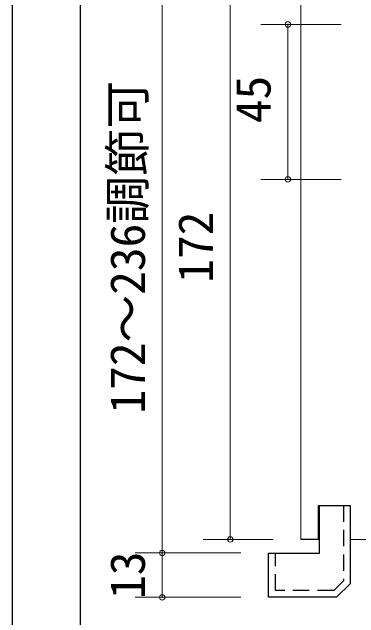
# Model space of a CAD drawing. Units: millimetres at full size; details may follow other scales. Extents: x -800 to 800, y -560 to 560.
# Drawn here: x -800 to -698.1, y -318.2 to -140 of the extents above; entities that cross this region are included whole.
import ezdxf
from ezdxf.enums import TextEntityAlignment as Align

# ---------------------------------------------------------------- set-up
doc = ezdxf.new("R2010")
doc.units = ezdxf.units.MM
doc.header["$LTSCALE"] = 4
doc.header["$PDMODE"] = 32
doc.header["$PDSIZE"] = 1.6
doc.linetypes.add('DASHED1', pattern=[1.8, 1.2, -0.6])
doc.layers.add('0-0', color=7, linetype='Continuous', lineweight=25)
doc.layers.add('3-0', color=4, linetype='Continuous', lineweight=9)
doc.styles.add('ＭＳ ゴシック', font='')
doc.styles.get('ＭＳ ゴシック').set_extended_font_data('MS Gothic')

msp = doc.modelspace()

# ---------------------------------------------------------------- linework, layer by layer
at = {"layer": '0-0'}
msp.add_line((-800, 560), (-800, -560), dxfattribs=at)
msp.add_lwpolyline([(-780, -44), (-780, -444), (152, -444)], dxfattribs=at)
at = {"layer": '3-0'}
for p, q in [((-755.865, -299.139), (-755.865, -119.145)), ((-735.865, -295.163), (-735.865, -123.15)), ((-726.926, -143.671), (-703.286, -143.671)), ((-718.926, -143.671), (-718.926, -189.23)), ((-726.926, -189.23), (-703.286, -189.23)), ((-743.865, -295.163), (-723.206, -295.163)), ((-763.865, -299.139), (-732.71, -299.139)), ((-755.865, -312.176), (-755.865, -299.139)), ((-763.865, -312.176), (-732.71, -312.176))]:
    msp.add_line(p, q, dxfattribs=at)
at = {"layer": '3-0', "color": 7, "lineweight": 18}
for p, q in [((-715.102, -295.163), (-715.102, -123.166)), ((-692.102, -295.163), (-700.602, -295.163))]:
    msp.add_line(p, q, dxfattribs=at)
at = {"layer": '3-0', "color": 7, "lineweight": 25}
for p, q in [((-709.905, -285.168), (-700.604, -285.168)), ((-709.905, -295.163), (-709.905, -285.168)), ((-709.603, -299.173), (-709.603, -285.168)), ((-709.905, -295.163), (-715.102, -295.163)), ((-724.604, -299.173), (-709.603, -299.173)), ((-724.604, -312.176), (-724.604, -299.173))]:
    msp.add_line(p, q, dxfattribs=at)
at = {"layer": '3-0', "color": 7, "linetype": 'DASHED1', "lineweight": 25}
for p, q in [((-722.604, -310.176), (-722.604, -299.173)), ((-705.431, -310.176), (-722.604, -310.176))]:
    msp.add_line(p, q, dxfattribs=at)
at = {"layer": '3-0', "color": 7, "lineweight": 25}
msp.add_lwpolyline([(-700.602, -285.168), (-700.602, -308.171), (-704.602, -312.176), (-724.603, -312.176)], dxfattribs=at)
at = {"layer": '3-0', "color": 7, "linetype": 'DASHED1', "lineweight": 25}
msp.add_lwpolyline([(-702.602, -285.168), (-702.602, -307.343), (-705.431, -310.176)], dxfattribs=at)
at = {"layer": '3-0'}
for p in [(-718.926, -143.671), (-718.926, -189.23), (-735.865, -295.163), (-755.865, -299.139), (-755.865, -312.176)]:
    msp.add_point(p, dxfattribs=at)

# ---------------------------------------------------------------- texts
at = {"layer": '3-0', "color": 7, "style": 'ＭＳ ゴシック'}
for s, p in [('45', (-720.926, -172.707)), ('172～236調節可', (-757.865, -258.142)), ('172', (-737.865, -219.656)), ('13', (-757.865, -312.657))]:
    msp.add_text(s, height=10.26, rotation=90, dxfattribs=at).set_placement(p, align=Align.BOTTOM_LEFT)

doc.saveas('drawing.dxf')
